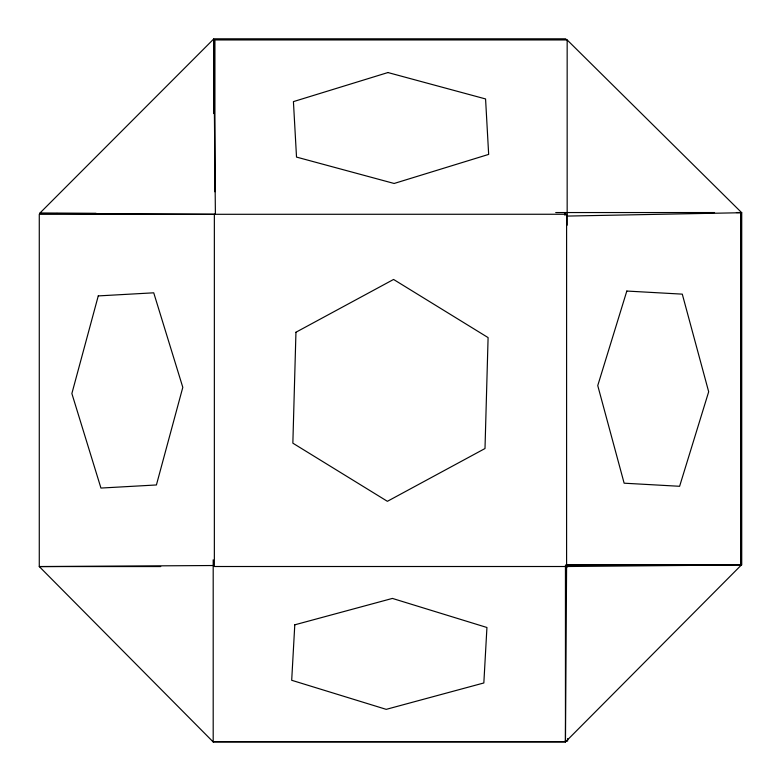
<?xml version="1.0" encoding="UTF-8"?>
<svg xmlns="http://www.w3.org/2000/svg" width="781" height="781" viewBox="0 0 781 781"><rect width="100%" height="100%" fill="white"/><g stroke="black" fill="none" stroke-linecap="round" stroke-linejoin="round"><path stroke-width="1.17" d="M741.423 212.715L741.423 564.956L565.444 741.95L213.193 741.95L39.275 566.557L39.275 214.316L566.596 214.258L566.596 566.508L565.444 741.95L565.444 565.405M213.643 39.05L215.4 214.316L39.724 213.272L213.643 39.05L565.893 39.05M567.162 216.073L741.725 212.715L741.725 564.956M741.423 564.956L566.596 566.508L214.355 566.508L214.355 214.258M213.193 565.522L39.275 566.557L160.74 566.557M565.893 39.353L213.643 39.353L213.643 113.567M741.725 212.715L567.162 39.948L214.921 39.948L214.921 191.784M555.711 212.549L714.556 212.549M736.415 212.549L741.276 212.549L741.276 564.79L565.942 564.79M39.724 213.272L56.857 213.272M57.159 213.272L96.024 213.272M566.391 564.956L732.002 564.956M565.171 741.052L567.611 741.052L567.611 738.621M213.193 741.647L565.444 741.647M740.974 212.549L740.974 564.79M567.611 564.497L567.611 566.928M567.162 39.948L567.162 225.211M565.151 212.549L565.151 214.99M564.848 212.549L564.848 214.99M213.193 559.821L213.193 741.95M295.95 332.237L292.855 443.169L387.386 501.314L485.001 448.528L488.096 337.597L393.575 279.452L295.95 332.237M294.788 624.82L291.694 680.28L386.224 709.353L483.839 682.965L486.934 627.494L392.413 598.422L294.788 624.82M98.26 295.911L71.872 393.536L100.944 488.057L156.415 484.962L182.803 387.347L153.73 292.816L98.26 295.911M626.821 291.049L597.748 385.58L624.136 483.195L679.607 486.29L708.679 391.769L682.291 294.144L626.821 291.049M387.942 72.545L293.422 101.618L296.516 157.088L394.132 183.476L488.662 154.404L485.567 98.943L387.942 72.545"/></g></svg>
